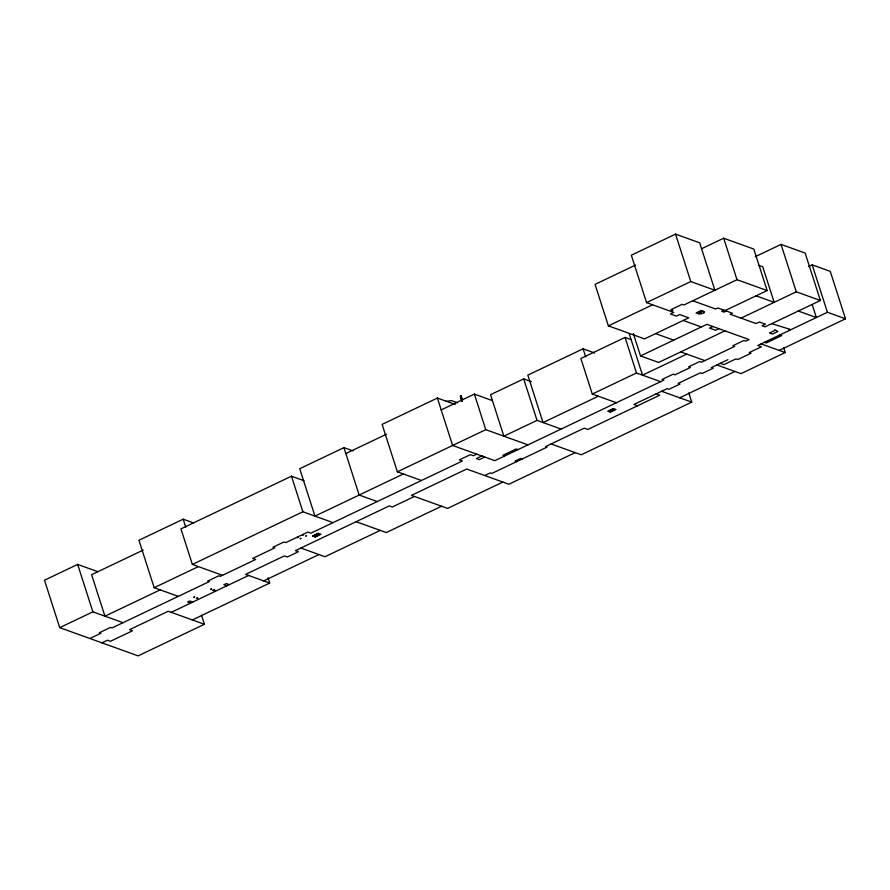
<?xml version="1.0" encoding="UTF-8"?>
<svg xmlns="http://www.w3.org/2000/svg" width="890" height="890" viewBox="0 0 890 890"><rect width="100%" height="100%" fill="white"/><g stroke="black" fill="none" stroke-linecap="round" stroke-linejoin="round"><path stroke-width="1.33" d="M460.386 396.428L461.276 396.15L460.386 395.95M646.563 302.622L690.774 281.552L714.881 290.24L699.662 242.814L675.543 234.126L631.333 255.196L646.563 302.622L673.685 312.39L670.37 313.97L676.4 316.139L679.715 314.559L688.76 317.819L644.549 338.89L608.371 325.862L595.054 284.366L635.582 265.053M701.42 248.811L723.67 238.209L753.808 249.066L767.135 290.563L722.925 311.634M97.755 571.658L77.664 564.416L44.5 580.213L59.73 627.639L138.095 655.874L204.411 624.268L201.496 615.19M193.531 522.92L183.162 519.193L138.951 540.252L154.181 587.678L178.289 596.367M455.157 404.449L437.391 398.053L382.122 424.385L397.352 471.811L421.459 480.489M352.985 450.885L343.941 447.626L299.73 468.696L314.949 516.111L403.381 473.981M445.567 401.446L451.453 400.611L457.66 402.836M304.035 480.722L291.475 476.206L180.948 528.871L192.362 564.438L222.5 575.296M608.371 325.862L652.593 304.792M755.254 256.676L781.042 244.394L805.161 253.071L820.38 300.497L765.122 326.83L762.107 325.74L765.422 324.16L759.393 321.991L756.077 323.571L730.156 314.237L732.37 313.18L717.896 307.973L715.682 309.019L692.776 300.776M143.201 550.109L91.614 574.684L104.942 616.18L160.211 589.848M345.843 453.555L386.371 434.242M441.195 409.901L474.359 394.103L492.259 400.556M594.72 352.985L583.095 348.802L527.826 375.135L543.045 422.561L598.314 396.228M531.319 381.632L523.698 378.895L490.535 394.693L503.862 436.189L537.026 420.38L561.134 429.069M670.671 311.311L672.885 310.254L671.071 309.598L682.129 304.336L683.932 304.981L736.987 279.705L767.135 290.563M631.422 339.702L625.08 337.421L580.87 358.481L592.284 394.048L616.403 402.736M700.997 310.632L696.136 312.946L699.162 314.092C713.402 312.145 692.921 308.719 704.012 311.711M808.432 266.644L812.192 264.853L830.27 271.372L845.5 318.798L779.184 350.393M723.926 310.143L721.712 311.2L724.126 312.067L726.34 311.011M59.73 627.639L92.883 611.842L123.031 622.7M192.362 564.438L302.9 511.772L333.038 522.63M154.181 587.678L198.392 566.607M397.352 471.811L485.773 429.67L527.97 444.878M633.335 333.539L640.522 355.933L706.838 324.338L749.035 339.535L745.72 341.115L743.918 340.47L732.859 345.732L734.673 346.388L701.509 362.185L699.707 361.529L688.649 366.802L690.462 367.448L674.987 374.824L673.174 374.167L662.115 379.44L663.929 380.086L494.818 460.675L452.621 445.467L437.391 398.053M712.868 326.508L709.553 328.087L715.582 330.257L718.898 328.677M741.003 318.142L796.272 291.809L820.38 300.497M592.284 394.048L636.506 372.988L660.614 381.665M724.927 330.846L658.611 362.453L640.522 355.933M89.868 638.497L100.915 633.235L99.413 632.69L110.471 627.417L111.973 627.962L209.239 581.615L207.737 581.07L218.784 575.808L220.297 576.353L255.664 559.499L252.649 558.408L274.754 547.873L272.952 547.228L283.999 541.954L285.812 542.611L307.918 532.075L310.933 533.166L462.366 461.009L459.351 459.919L470.398 454.657L473.413 455.736L476.728 454.156M686.746 354.087L642.524 375.157L629.208 333.661M312.757 535.98L318.275 533.344L320.934 534.3L315.427 536.993L312.757 535.98L315.427 536.993M312.768 536.036L318.275 533.344M101.927 642.836L107.445 640.21L110.46 641.29L132.566 630.754L129.551 629.675L168.243 611.241L204.411 624.268M171.258 612.32L248.633 575.452M414.428 496.453L392.323 506.989L389.308 505.898L295.358 550.665L298.373 551.755L287.314 557.018L284.299 555.939L245.618 574.373L269.726 583.061L268.035 577.788M774.934 330.379L769.494 332.971L772.464 334.039L777.904 331.447L774.745 329.778M610.418 412.181L615.924 409.489L613.266 408.532L607.759 411.224L610.395 412.115M263.696 580.881L318.965 554.548M484.761 475.549L490.29 472.913L491.803 473.458L547.061 447.125L545.559 446.58L584.24 428.146L587.856 429.447L659.701 395.216L656.086 393.914M727.931 359.682L711.355 367.581L713.168 368.226L702.11 373.5L700.308 372.843L678.191 383.379L680.005 384.035L668.946 389.297L667.144 388.652L633.98 404.449L637.596 405.751M845.5 318.798L827.411 312.279L757.779 345.465L761.395 346.766L749.235 352.551L751.049 353.208L737.788 359.527L735.974 358.87L723.815 364.666L720.199 363.365M192.351 619.93L269.726 583.061M380.264 530.384L324.995 556.728L300.887 548.04M441.551 506.232L386.293 532.565L356.145 521.707M502.85 482.069L447.581 508.401L411.414 495.374L466.683 469.03L508.88 484.238L575.196 452.632M679.704 397.797L734.962 371.464M783.545 347.378L785.214 352.562L740.992 373.633L716.884 364.945M688.793 392.913L691.752 402.135L581.226 454.801L551.088 443.943M758.87 265.387L762.741 266.778L774.167 302.344L756.077 295.825M798.274 311.033L816.364 317.541L812.203 304.58M771.752 323.671L789.73 329.222L788.629 329.756L789.831 330.19M779.885 334.929L781.698 335.575L766.223 342.95L764.41 342.294M761.095 343.874L785.214 352.562M683.231 320.456L701.32 326.964M655.596 333.617L673.685 340.136M680.716 351.917L704.824 360.606M661.615 391.277L691.752 402.135M518.024 449.617L516.222 448.961L502.95 455.28L504.764 455.936M522.196 458.973L520.683 458.428L515.165 461.065L516.667 461.61M377.249 501.56L359.171 495.04L343.941 447.626M229.286 584.674L226.271 583.584L223.835 584.741L227.072 585.731M212.454 590.17L215.469 591.26M192.807 602.052L189.792 600.973L187.59 602.018L190.605 603.109M460.798 395.75L462.311 400.211M462.555 400.033C460.475 392.334 459.596 397.14 461.977 401.512M812.192 264.853L827.411 312.279M781.042 244.394L796.272 291.809M723.67 238.209L736.987 279.705M675.543 234.126L690.774 281.552M625.08 337.421L636.506 372.988M583.095 348.802L585.631 356.701M523.698 378.895L537.026 420.38M474.359 394.103L485.773 429.67M291.475 476.206L302.9 511.772M183.162 519.193L185.71 527.091M77.664 564.416L92.883 611.842M462.233 401.334L460.542 395.839M316.228 534.923L316.228 535.736L318.108 534.834L316.228 534.923M611.219 410.112L611.219 410.924L613.099 410.023L611.219 410.112M700.241 311.845L698.973 312.857L701.276 312.212L700.241 311.845M297.827 537.326L297.271 537.593L297.827 537.326M303.445 534.656L302.878 534.923L303.445 534.656M300.809 538.405L300.253 538.673L300.809 538.405M306.427 535.724L305.871 535.991L306.427 535.724M481.813 455.958L476.373 458.55L479.343 459.618L484.772 457.026L481.813 455.958M194.487 597.012L193.575 597.446L194.487 597.012M211.475 588.913L210.574 589.347L211.475 588.913M197.257 598.013L196.345 598.447L197.803 598.202L197.257 598.013M214.245 589.914L213.344 590.348L214.79 590.103L214.245 589.914M316.173 535.891A1.847 0.59 -17.8 0 0 318.653 534.556A1.847 0.59 -17.8 0 0 315.872 534.912A1.847 0.59 -17.8 0 0 316.173 535.891M699.34 313.091A1.847 0.59 -17.8 0 0 701.821 311.756A1.847 0.59 -17.8 0 0 699.039 312.112A1.847 0.59 -17.8 0 0 699.34 313.091M611.152 411.08A1.847 0.59 -17.8 0 0 613.633 409.745A1.847 0.59 -17.8 0 0 610.852 410.09A1.847 0.59 -17.8 0 0 611.152 411.08"/></g></svg>
